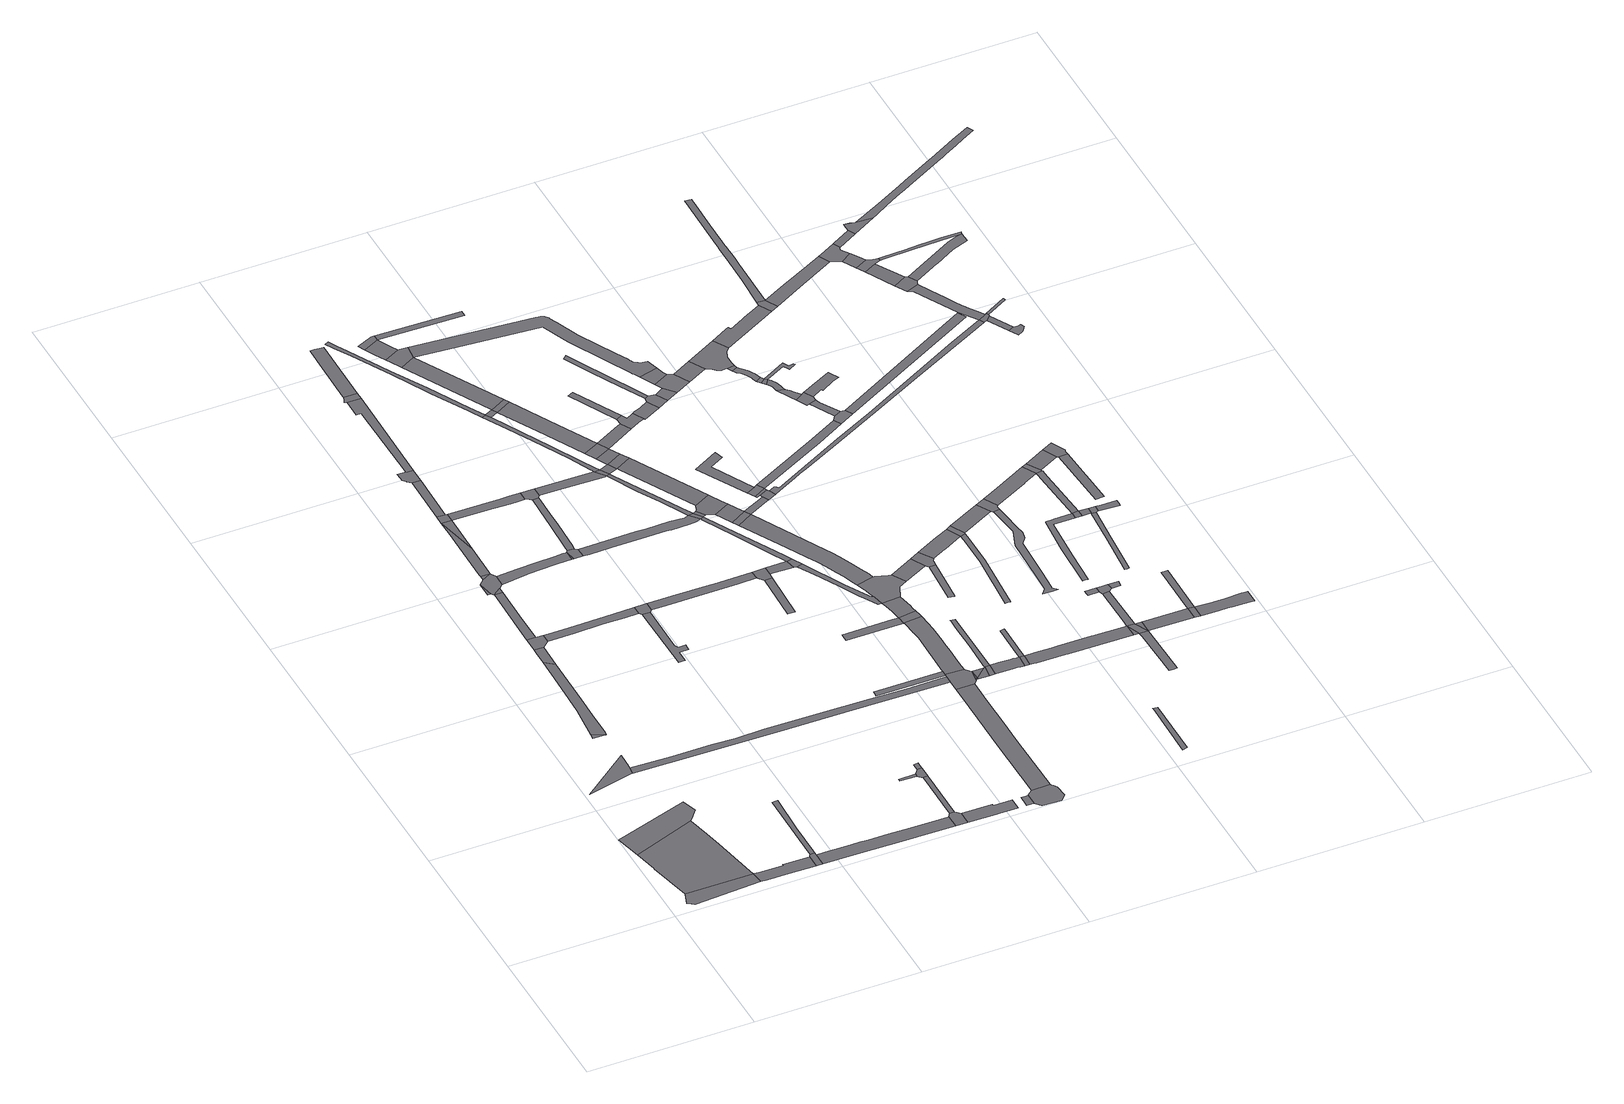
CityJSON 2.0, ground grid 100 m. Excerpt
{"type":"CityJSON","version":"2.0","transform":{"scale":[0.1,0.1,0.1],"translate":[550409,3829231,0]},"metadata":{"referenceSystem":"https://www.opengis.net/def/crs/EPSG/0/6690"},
"CityObjects":{
"road1":{"type":"Road","geometry":[{"type":"MultiSurface","lod":"1","boundaries":[[[0,1,2,3,4,5]]]}]},
"road2":{"type":"Road","attributes":{"function":"1"},"geometry":[{"type":"MultiSurface","lod":"1","boundaries":[[[6,7,8,9,10,11,12,0,5]]]}]},
"road3":{"type":"Road","attributes":{"function":"2"},"geometry":[{"type":"MultiSurface","lod":"1","boundaries":[[[13,14,15,16,10,9]]]}]},
"road4":{"type":"Road","geometry":[{"type":"MultiSurface","lod":"1","boundaries":[[[17,18,19,20,21,22,23]]]}]},
"road5":{"type":"Road","attributes":{"RoadStructureAttribute.sectionType":"1"},"geometry":[{"type":"MultiSurface","lod":"1","boundaries":[[[24,25,26,27,28,29,5,4,30,31,32,33]]]}]},
"road6":{"type":"Road","attributes":{"RoadStructureAttribute.sectionType":"1"},"geometry":[{"type":"MultiSurface","lod":"1","boundaries":[[[34,35,36]]]}]},
"road7":{"type":"Road","geometry":[{"type":"MultiSurface","lod":"1","boundaries":[[[36,37,38]]]}]},
"road8":{"type":"Road","attributes":{"RoadStructureAttribute.sectionType":"1"},"geometry":[{"type":"MultiSurface","lod":"1","boundaries":[[[39,40,41,42,34,36,38,43,44,45,46]]]}]},
"road9":{"type":"Road","geometry":[{"type":"MultiSurface","lod":"1","boundaries":[[[47,48,33,32,49,50,51]]]}]},
"road10":{"type":"Road","attributes":{"RoadStructureAttribute.sectionType":"1"},"geometry":[{"type":"MultiSurface","lod":"1","boundaries":[[[52,53,39,46,54]]]}]},
"road11":{"type":"Road","attributes":{"RoadStructureAttribute.sectionType":"1"},"geometry":[{"type":"MultiSurface","lod":"1","boundaries":[[[55,56,57,58,59,60,61,47,51]]]}]},
"road12":{"type":"Road","geometry":[{"type":"MultiSurface","lod":"1","boundaries":[[[62,52,54,63,64,65]]]}]},
"road13":{"type":"Road","attributes":{"RoadStructureAttribute.sectionType":"1"},"geometry":[{"type":"MultiSurface","lod":"1","boundaries":[[[66,67,68,62,65,69,70]]]}]},
"road14":{"type":"Road","attributes":{"RoadStructureAttribute.sectionType":"1"},"geometry":[{"type":"MultiSurface","lod":"1","boundaries":[[[71,72,73]]]}]},
"road15":{"type":"Road","attributes":{"RoadStructureAttribute.sectionType":"1"},"geometry":[{"type":"MultiSurface","lod":"1","boundaries":[[[74,75,66,70]]]}]},
"road16":{"type":"Road","geometry":[{"type":"MultiSurface","lod":"1","boundaries":[[[76,77,71,73,75,74,78,79,80]]]}]},
"road17":{"type":"Road","attributes":{"RoadStructureAttribute.sectionType":"1"},"geometry":[{"type":"MultiSurface","lod":"1","boundaries":[[[81,77,76]]]}]},
"road18":{"type":"Road","attributes":{"RoadStructureAttribute.sectionType":"1"},"geometry":[{"type":"MultiSurface","lod":"1","boundaries":[[[82,83,84,85,81,76,86,87]]]}]},
"road19":{"type":"Road","attributes":{"RoadStructureAttribute.sectionType":"1"},"geometry":[{"type":"MultiSurface","lod":"1","boundaries":[[[88,89,90,91,92,93,94,95,96,97,50,49,98,99,100,101,102]]]}]},
"road20":{"type":"Road","attributes":{"RoadStructureAttribute.sectionType":"1"},"geometry":[{"type":"MultiSurface","lod":"1","boundaries":[[[82,87,103]]]}]},
"road21":{"type":"Road","attributes":{"RoadStructureAttribute.sectionType":"1"},"geometry":[{"type":"MultiSurface","lod":"1","boundaries":[[[104,105,106,107,64,63,108,109,110,111,112]]]}]},
"road22":{"type":"Road","geometry":[{"type":"MultiSurface","lod":"1","boundaries":[[[113,82,103,114,115]]]}]},
"road23":{"type":"Road","attributes":{"RoadStructureAttribute.sectionType":"1"}},
"road24":{"type":"Road","attributes":{"RoadStructureAttribute.sectionType":"1"},"geometry":[{"type":"MultiSurface","lod":"1","boundaries":[[[116,113,115,117]]]}]},
"road25":{"type":"Road","attributes":{"RoadStructureAttribute.sectionType":"1"},"geometry":[{"type":"MultiSurface","lod":"1","boundaries":[[[118,119,120,121,122,123,80,79,124,125,126,127,128,129,130,131]]]}]},
"road26":{"type":"Road","geometry":[{"type":"MultiSurface","lod":"1","boundaries":[[[132,133,134,135,136,137,138,116,117,139,140]]]}]},
"road27":{"type":"Road","attributes":{"RoadStructureAttribute.sectionType":"1"},"geometry":[{"type":"MultiSurface","lod":"1","boundaries":[[[141,142,143,144,145,146,147,148,149,23,22,150,151,152,153,154,155,156]]]}]},
"road28":{"type":"Road","attributes":{"RoadStructureAttribute.sectionType":"1"},"geometry":[{"type":"MultiSurface","lod":"1","boundaries":[[[157,158,159,140,139,160]]]}]},
"road29":{"type":"Road","attributes":{"RoadStructureAttribute.sectionType":"1"},"geometry":[{"type":"MultiSurface","lod":"1","boundaries":[[[161,162,163,164,165,166,167,168,169,170,171,172]]]}]},
"road30":{"type":"Road","attributes":{"RoadStructureAttribute.sectionType":"1"},"geometry":[{"type":"MultiSurface","lod":"1","boundaries":[[[173,174,114,103,175,176,177,178,179]]]}]},
"road31":{"type":"Road","geometry":[{"type":"MultiSurface","lod":"1","boundaries":[[[180,104,112,161,172,181]]]}]},
"road32":{"type":"Road","attributes":{"RoadStructureAttribute.sectionType":"1"},"geometry":[{"type":"MultiSurface","lod":"1","boundaries":[[[131,130,182]]]}]},
"road33":{"type":"Road","geometry":[{"type":"MultiSurface","lod":"1","boundaries":[[[183,184,185,186,157,160,187]]]}]},
"road34":{"type":"Road","geometry":[{"type":"MultiSurface","lod":"1","boundaries":[[[188,131,182,189,190,191,192]]]}]},
"road35":{"type":"Road","geometry":[{"type":"MultiSurface","lod":"1","boundaries":[[[193,194,195,196,102,101,197,198]]]}]},
"road36":{"type":"Road","attributes":{"RoadStructureAttribute.sectionType":"1"},"geometry":[{"type":"MultiSurface","lod":"1","boundaries":[[[191,190,199]]]}]},
"road37":{"type":"Road","attributes":{"RoadStructureAttribute.sectionType":"1"},"geometry":[{"type":"MultiSurface","lod":"1","boundaries":[[[200,201,202,203,204]]]}]},
"road38":{"type":"Road","attributes":{"RoadStructureAttribute.sectionType":"1"},"geometry":[{"type":"MultiSurface","lod":"1","boundaries":[[[205,206,207,208,209,210,183,187,211]]]}]},
"road39":{"type":"Road","attributes":{"RoadStructureAttribute.sectionType":"1"},"geometry":[{"type":"MultiSurface","lod":"1","boundaries":[[[212,213,214,215,216,217,218,219,220,188,192]]]}]},
"road40":{"type":"Road","attributes":{"RoadStructureAttribute.sectionType":"1"},"geometry":[{"type":"MultiSurface","lod":"1","boundaries":[[[221,195,194,222]]]}]},
"road41":{"type":"Road","attributes":{"RoadStructureAttribute.sectionType":"1"},"geometry":[{"type":"MultiSurface","lod":"1","boundaries":[[[223,224,225,226,227,200,204,228,229,221,222]]]}]},
"road42":{"type":"Road","geometry":[{"type":"MultiSurface","lod":"1","boundaries":[[[230,231,179,178,232,233,217,216,234,235,236]]]}]},
"road43":{"type":"Road","geometry":[{"type":"MultiSurface","lod":"1","boundaries":[[[237,238,239,240,225,224]]]}]},
"road44":{"type":"Road","attributes":{"RoadStructureAttribute.sectionType":"1"},"geometry":[{"type":"MultiSurface","lod":"1","boundaries":[[[241,242,243,244,245,198,197,246,247,248,249,250]]]}]},
"road45":{"type":"Road","attributes":{"RoadStructureAttribute.sectionType":"1"},"geometry":[{"type":"MultiSurface","lod":"1","boundaries":[[[251,252,253,254,255,180,181,256,257,258,259,260]]]}]},
"road46":{"type":"Road","attributes":{"RoadStructureAttribute.sectionType":"1"},"geometry":[{"type":"MultiSurface","lod":"1","boundaries":[[[261,262,263,264,265,266,267,268,269,270,271,272,273,274,275,276,277,278]]]}]},
"road47":{"type":"Road","attributes":{"RoadStructureAttribute.sectionType":"1"},"geometry":[{"type":"MultiSurface","lod":"1","boundaries":[[[279,280,281,282,283,284,285,191,199,286,287,288,289,290,291,292,293,294,295,296,297,298,299]]]}]},
"road48":{"type":"Road","geometry":[{"type":"MultiSurface","lod":"1","boundaries":[[[300,301,302,303,304]]]}]},
"road49":{"type":"Road","attributes":{"RoadStructureAttribute.sectionType":"1"},"geometry":[{"type":"MultiSurface","lod":"1","boundaries":[[[305,236,235,306,307,308,309]]]}]},
"road50":{"type":"Road","attributes":{"function":"3","RoadStructureAttribute.sectionType":"1"},"geometry":[{"type":"MultiSurface","lod":"1","boundaries":[[[310,303,302,311,312,313]]]}]},
"road51":{"type":"Road","attributes":{"RoadStructureAttribute.sectionType":"1"},"geometry":[{"type":"MultiSurface","lod":"1","boundaries":[[[314,315,316,317,318,319]]]}]},
"road52":{"type":"Road","geometry":[{"type":"MultiSurface","lod":"1","boundaries":[[[313,312,320,321,322,323]]]}]},
"road53":{"type":"Road","geometry":[{"type":"MultiSurface","lod":"1","boundaries":[[[324,278,325,326]]]}]},
"road54":{"type":"Road","attributes":{"function":"3","RoadStructureAttribute.sectionType":"1"},"geometry":[{"type":"MultiSurface","lod":"1","boundaries":[[[322,321,327,324,328]]]}]},
"road55":{"type":"Road","attributes":{"RoadStructureAttribute.sectionType":"1"},"geometry":[{"type":"MultiSurface","lod":"1","boundaries":[[[278,277,329,330,331,332,333,309,334,335,336,337,338,339,325]]]}]},
"road56":{"type":"Road","geometry":[{"type":"MultiSurface","lod":"1","boundaries":[[[340,341,342,343,344,345,319,318,346,347,348,349,350,351,352]]]}]},
"road57":{"type":"Road","geometry":[{"type":"MultiSurface","lod":"1","boundaries":[[[328,324,326,353]]]}]},
"road58":{"type":"Road","geometry":[{"type":"MultiSurface","lod":"1","boundaries":[[[334,309,308,354]]]}]},
"road59":{"type":"Road","attributes":{"RoadStructureAttribute.sectionType":"1"},"geometry":[{"type":"MultiSurface","lod":"1","boundaries":[[[355,356,357,358,359]]]}]},
"road60":{"type":"Road","attributes":{"RoadStructureAttribute.sectionType":"1"},"geometry":[{"type":"MultiSurface","lod":"1","boundaries":[[[360,361,362,363,364]]]}]},
"road61":{"type":"Road","attributes":{"function":"3","RoadStructureAttribute.sectionType":"1"},"geometry":[{"type":"MultiSurface","lod":"1","boundaries":[[[365,353,326,366,367,368,369]]]}]},
"road62":{"type":"Road","attributes":{"RoadStructureAttribute.sectionType":"1"},"geometry":[{"type":"MultiSurface","lod":"1","boundaries":[[[370,371,334,354,372,373]]]}]},
"road63":{"type":"Road","geometry":[{"type":"MultiSurface","lod":"1","boundaries":[[[374,260,259,355,359,375]]]}]},
"road64":{"type":"Road","attributes":{"RoadStructureAttribute.sectionType":"1"},"geometry":[{"type":"MultiSurface","lod":"1","boundaries":[[[376,377,378,379,380,354,308,381,382,383,384,385,299,386]]]}]},
"road65":{"type":"Road","attributes":{"function":"3","RoadStructureAttribute.sectionType":"1"},"geometry":[{"type":"MultiSurface","lod":"1","boundaries":[[[387,388,389,390,343,342,391,392,393,394]]]}]},
"road66":{"type":"Road","geometry":[{"type":"MultiSurface","lod":"1","boundaries":[[[369,368,395,396,397]]]}]},
"road67":{"type":"Road","attributes":{"RoadStructureAttribute.sectionType":"1"},"geometry":[{"type":"MultiSurface","lod":"1","boundaries":[[[398,399,304,303]]]}]},
"road68":{"type":"Road","attributes":{"function":"3","RoadStructureAttribute.sectionType":"1"},"geometry":[{"type":"MultiSurface","lod":"1","boundaries":[[[396,395,400,401,370,402]]]}]},
"road69":{"type":"Road","geometry":[{"type":"MultiSurface","lod":"1","boundaries":[[[386,299,298,403]]]}]},
"road70":{"type":"Road","geometry":[{"type":"MultiSurface","lod":"1","boundaries":[[[402,370,373,404,405]]]}]},
"road71":{"type":"Road","attributes":{"RoadStructureAttribute.sectionType":"1"},"geometry":[{"type":"MultiSurface","lod":"1","boundaries":[[[406,407,386,403,408]]]}]},
"road72":{"type":"Road","attributes":{"RoadStructureAttribute.sectionType":"1"},"geometry":[{"type":"MultiSurface","lod":"1","boundaries":[[[409,410,374,375,411]]]}]},
"road73":{"type":"Road","attributes":{"RoadStructureAttribute.sectionType":"1"},"geometry":[{"type":"MultiSurface","lod":"1","boundaries":[[[412,413,414,415,416,417,418]]]}]},
"road74":{"type":"Road","attributes":{"function":"3","RoadStructureAttribute.sectionType":"1"},"geometry":[{"type":"MultiSurface","lod":"1","boundaries":[[[405,404,419,420,421]]]}]},
"road75":{"type":"Road","attributes":{"RoadStructureAttribute.sectionType":"1"},"geometry":[{"type":"MultiSurface","lod":"1","boundaries":[[[422,423,424,403,298,425,426,427,409,428]]]}]},
"road76":{"type":"Road","geometry":[{"type":"MultiSurface","lod":"1","boundaries":[[[429,421,420,430,431,432,406,408,433,434,435]]]}]},
"road77":{"type":"Road","geometry":[{"type":"MultiSurface","lod":"1","boundaries":[[[428,409,411,436,437]]]}]},
"road78":{"type":"Road","attributes":{"RoadStructureAttribute.sectionType":"1"},"geometry":[{"type":"MultiSurface","lod":"1","boundaries":[[[438,439,397,396,440]]]}]},
"road79":{"type":"Road","geometry":[{"type":"MultiSurface","lod":"1","boundaries":[[[363,362,156,155,441,442,387,394,443,444,445,446,447]]]}]},
"road80":{"type":"Road","attributes":{"function":"3","RoadStructureAttribute.sectionType":"1"},"geometry":[{"type":"MultiSurface","lod":"1","boundaries":[[[448,449,435,434,450,451]]]}]},
"road81":{"type":"Road","geometry":[{"type":"MultiSurface","lod":"1","boundaries":[[[451,450,452,453]]]}]},
"road82":{"type":"Road","attributes":{"RoadStructureAttribute.sectionType":"1"},"geometry":[{"type":"MultiSurface","lod":"1","boundaries":[[[454,455,456,457,458,437,436,459,460,461,462,463,464,465,466]]]}]},
"road83":{"type":"Road","geometry":[{"type":"MultiSurface","lod":"1","boundaries":[[[467,468,469]]]}]},
"road84":{"type":"Road","attributes":{"RoadStructureAttribute.sectionType":"1"},"geometry":[{"type":"MultiSurface","lod":"1","boundaries":[[[444,443,470,468,467]]]}]},
"road85":{"type":"Road","attributes":{"function":"3","RoadStructureAttribute.sectionType":"1"},"geometry":[{"type":"MultiSurface","lod":"1","boundaries":[[[471,472,473,474,475,476,477,478,479,480,481,482,483,484,364,363,447]]]}]},
"road86":{"type":"Road","attributes":{"RoadStructureAttribute.sectionType":"1"},"geometry":[{"type":"MultiSurface","lod":"1","boundaries":[[[485,486,487,488]]]}]},
"road87":{"type":"Road","attributes":{"RoadStructureAttribute.sectionType":"1"},"geometry":[{"type":"MultiSurface","lod":"1","boundaries":[[[489,490,491,492,493,494,495,496,497,498,499,500,501,502,503,504,505,506,507,508,509,510,511,512,323,322,513,514,515,516,517,518,519,520,521,522,523]]]}]},
"road88":{"type":"Road","attributes":{"RoadStructureAttribute.sectionType":"1"},"geometry":[{"type":"MultiSurface","lod":"1","boundaries":[[[444,467,524]]]}]},
"road89":{"type":"Road","attributes":{"function":"3","RoadStructureAttribute.sectionType":"1"},"geometry":[{"type":"MultiSurface","lod":"1","boundaries":[[[453,452,525,526,527,528,529,530,531,532,533,534,535,536,537,538,539,540,541]]]}]},
"road90":{"type":"Road","attributes":{"RoadStructureAttribute.sectionType":"1"},"geometry":[{"type":"MultiSurface","lod":"1","boundaries":[[[542,524,467,469,543]]]}]},
"road91":{"type":"Road","geometry":[{"type":"MultiSurface","lod":"1","boundaries":[[[544,545,418,417,479,478]]]}]},
"road92":{"type":"Road","geometry":[{"type":"MultiSurface","lod":"1","boundaries":[[[546,547,488,487,548,438,440,549,550,551,552]]]}]},
"road93":{"type":"Road","attributes":{"function":"3","RoadStructureAttribute.sectionType":"1"},"geometry":[{"type":"MultiSurface","lod":"1","boundaries":[[[553,554,555,556,465,557,558,559,560,418,545]]]}]},
"road94":{"type":"Road","geometry":[{"type":"MultiSurface","lod":"1","boundaries":[[[561,562,542,543,563]]]}]},
"road95":{"type":"Road","attributes":{"RoadStructureAttribute.sectionType":"1"},"geometry":[{"type":"MultiSurface","lod":"1","boundaries":[[[564,451,453,565,566]]]}]},
"road96":{"type":"Road","attributes":{"RoadStructureAttribute.sectionType":"1"},"geometry":[{"type":"MultiSurface","lod":"1","boundaries":[[[567,568,569,570,571,572]]]}]},
"road97":{"type":"Road","geometry":[{"type":"MultiSurface","lod":"1","boundaries":[[[573,574,534,533,575,576,577,466,465,556,578,579,580,581,582,583,584]]]}]},
"road98":{"type":"Road","attributes":{"RoadStructureAttribute.sectionType":"1"},"geometry":[{"type":"MultiSurface","lod":"1","boundaries":[[[585,586,587,588,589,590,591,592,562,561]]]}]},
"road99":{"type":"Road","geometry":[{"type":"MultiSurface","lod":"1","boundaries":[[[593,572,571,594,595]]]}]},
"road100":{"type":"Road","attributes":{"RoadStructureAttribute.sectionType":"1"},"geometry":[{"type":"MultiSurface","lod":"1","boundaries":[[[595,594,596,597]]]}]},
"road101":{"type":"Road","attributes":{"RoadStructureAttribute.sectionType":"1"},"geometry":[{"type":"MultiSurface","lod":"1","boundaries":[[[598,599,600,601,602,603,561,563,604,605,606,607,608]]]}]},
"road102":{"type":"Road","geometry":[{"type":"MultiSurface","lod":"1","boundaries":[[[597,596,609,564,566,610,611]]]}]},
"road103":{"type":"Road","attributes":{"RoadStructureAttribute.sectionType":"1"},"geometry":[{"type":"MultiSurface","lod":"1","boundaries":[[[612,613,614,552,551,615]]]}]},
"road104":{"type":"Road","attributes":{"RoadStructureAttribute.sectionType":"1"},"geometry":[{"type":"MultiSurface","lod":"1","boundaries":[[[616,617,618,619,620,621,622,623,624,625]]]}]},
"road105":{"type":"Road","geometry":[{"type":"MultiSurface","lod":"1","boundaries":[[[608,607,626,627]]]}]},
"road106":{"type":"Road","geometry":[{"type":"MultiSurface","lod":"1","boundaries":[[[628,629,625,624,630,631,612,615,632,633]]]}]},
"road107":{"type":"Road","attributes":{"RoadStructureAttribute.sectionType":"1"},"geometry":[{"type":"MultiSurface","lod":"1","boundaries":[[[634,635,636,637,638,639,608,627]]]}]},
"road108":{"type":"Road","attributes":{"RoadStructureAttribute.sectionType":"1"},"geometry":[{"type":"MultiSurface","lod":"1","boundaries":[[[640,584,583,582,581,641]]]}]},
"road109":{"type":"Road","attributes":{"RoadStructureAttribute.sectionType":"1"},"geometry":[{"type":"MultiSurface","lod":"1","boundaries":[[[642,643,644,633,632,645]]]}]},
"road110":{"type":"Road","attributes":{"RoadStructureAttribute.sectionType":"1"},"geometry":[{"type":"MultiSurface","lod":"1","boundaries":[[[646,647,648,649,650,651]]]}]},
"road111":{"type":"Road","attributes":{"RoadStructureAttribute.sectionType":"1"},"geometry":[{"type":"MultiSurface","lod":"1","boundaries":[[[652,523,522,653,654]]]}]},
"road112":{"type":"Road","geometry":[{"type":"MultiSurface","lod":"1","boundaries":[[[655,656,640,641,657,646,651,658,659,660]]]}]},
"road113":{"type":"Road","geometry":[{"type":"MultiSurface","lod":"1","boundaries":[[[661,662,654,653,642,645,663,664]]]}]},
"road114":{"type":"Road","attributes":{"RoadStructureAttribute.sectionType":"1"},"geometry":[{"type":"MultiSurface","lod":"1","boundaries":[[[665,666,667,668,669,670]]]}]},
"road115":{"type":"Road","attributes":{"RoadStructureAttribute.sectionType":"1"},"geometry":[{"type":"MultiSurface","lod":"1","boundaries":[[[671,672,593,595,673,674,675]]]}]},
"road116":{"type":"Road","attributes":{"RoadStructureAttribute.sectionType":"1"},"geometry":[{"type":"MultiSurface","lod":"1","boundaries":[[[676,677,678,679,680,681,627,626,682,683,684,685,686,687,688,689]]]}]},
"road117":{"type":"Road","attributes":{"RoadStructureAttribute.sectionType":"1"},"geometry":[{"type":"MultiSurface","lod":"1","boundaries":[[[690,664,663,691]]]}]},
"road118":{"type":"Road","attributes":{"RoadStructureAttribute.sectionType":"1"},"geometry":[{"type":"MultiSurface","lod":"1","boundaries":[[[692,693,655,660,694,695,696,697]]]}]},
"road119":{"type":"Road","attributes":{"RoadStructureAttribute.sectionType":"1"},"geometry":[{"type":"MultiSurface","lod":"1","boundaries":[[[698,699,700,701,702,703,704,705,697]]]}]},
"road120":{"type":"Road","geometry":[{"type":"MultiSurface","lod":"1","boundaries":[[[706,692,697,705,707]]]}]},
"road121":{"type":"Road","geometry":[{"type":"MultiSurface","lod":"1","boundaries":[[[708,690,691,709,710,711,712,713,714,715,716,717,718,719,720]]]}]},
"road122":{"type":"Road","attributes":{"RoadStructureAttribute.sectionType":"1"},"geometry":[{"type":"MultiSurface","lod":"1","boundaries":[[[716,715,721,722]]]}]},
"road123":{"type":"Road","attributes":{"RoadStructureAttribute.sectionType":"1"},"geometry":[{"type":"MultiSurface","lod":"1","boundaries":[[[723,724,725,726,727,728,722,721,729,730,731,732,733,734,735,736,737]]]}]},
"road124":{"type":"Road","attributes":{"RoadStructureAttribute.sectionType":"1"},"geometry":[{"type":"MultiSurface","lod":"1","boundaries":[[[737,736,738,739,740]]]}]},
"road125":{"type":"Road","geometry":[{"type":"MultiSurface","lod":"1","boundaries":[[[740,739,741,742]]]}]},
"road126":{"type":"Road","attributes":{"RoadStructureAttribute.sectionType":"1"},"geometry":[{"type":"MultiSurface","lod":"1","boundaries":[[[743,744,745,746,747,742,741,748,749,750,751,752,753]]]}]},
"road127":{"type":"Road","attributes":{"RoadStructureAttribute.sectionType":"1"},"geometry":[{"type":"MultiSurface","lod":"1","boundaries":[[[752,754,755,756,757,758,759,753]]]}]},
"road128":{"type":"Road","attributes":{"RoadStructureAttribute.sectionType":"1"},"geometry":[{"type":"MultiSurface","lod":"1","boundaries":[[[760,761,762,763,764,765,766]]]}]},
"road129":{"type":"Road","attributes":{"RoadStructureAttribute.sectionType":"1"},"geometry":[{"type":"MultiSurface","lod":"1","boundaries":[[[767,706,707,768]]]}]},
"road130":{"type":"Road","geometry":[{"type":"MultiSurface","lod":"1","boundaries":[[[689,688,760]]]}]},
"road131":{"type":"Road","geometry":[{"type":"MultiSurface","lod":"1","boundaries":[[[769,756,755,770,771,772,773]]]}]},
"road132":{"type":"Road","attributes":{"RoadStructureAttribute.sectionType":"1"},"geometry":[{"type":"MultiSurface","lod":"1","boundaries":[[[774,775,776,777,778,779,780,781,782,783,784,785,786,787,788,789,790,791,792,793,794,795]]]}]},
"road133":{"type":"Road","attributes":{"RoadStructureAttribute.sectionType":"1"},"geometry":[{"type":"MultiSurface","lod":"1","boundaries":[[[689,760,766,796]]]}]},
"road134":{"type":"Road","attributes":{"RoadStructureAttribute.sectionType":"1"},"geometry":[{"type":"MultiSurface","lod":"1","boundaries":[[[797,772,771,798,799]]]}]},
"road135":{"type":"Road","geometry":[{"type":"MultiSurface","lod":"1","boundaries":[[[796,766,800]]]}]},
"road136":{"type":"Road","attributes":{"RoadStructureAttribute.sectionType":"1"},"geometry":[{"type":"MultiSurface","lod":"1","boundaries":[[[801,802,803,804,805]]]}]},
"road137":{"type":"Road","geometry":[{"type":"MultiSurface","lod":"1","boundaries":[[[799,798,671,675,806,807]]]}]},
"road138":{"type":"Road","attributes":{"RoadStructureAttribute.sectionType":"1"},"geometry":[{"type":"MultiSurface","lod":"1","boundaries":[[[808,809,810,811,689,796]]]}]},
"road139":{"type":"Road","geometry":[{"type":"MultiSurface","lod":"1","boundaries":[[[812,813,814,815,816,817,740,742]]]}]},
"road140":{"type":"Road","geometry":[{"type":"MultiSurface","lod":"1","boundaries":[[[818,805,804,810,809,819,820]]]}]},
"road141":{"type":"Road","geometry":[{"type":"MultiSurface","lod":"1","boundaries":[[[821,767,768,822,795,794,823,824,825]]]}]},
"road142":{"type":"Road","geometry":[{"type":"MultiSurface","lod":"1","boundaries":[[[826,827,828,829,830,831,769,773]]]}]},
"road143":{"type":"Road","attributes":{"RoadStructureAttribute.sectionType":"1"},"geometry":[{"type":"MultiSurface","lod":"1","boundaries":[[[832,833,834,835,836,837,838,839,708,720,840]]]}]},
"road144":{"type":"Road","geometry":[{"type":"MultiSurface","lod":"1","boundaries":[[[841,842,843,844,820,819]]]}]},
"road145":{"type":"Road","attributes":{"RoadStructureAttribute.sectionType":"1"},"geometry":[{"type":"MultiSurface","lod":"1","boundaries":[[[845,846,800,766,847,848,849]]]}]},
"road146":{"type":"Road","attributes":{"RoadStructureAttribute.sectionType":"1"},"geometry":[{"type":"MultiSurface","lod":"1","boundaries":[[[850,851,852,853,854,855,856,857,858,611,610,859,860,861,862,863,864,865,866,867]]]}]},
"road147":{"type":"Road","attributes":{"RoadStructureAttribute.sectionType":"1"},"geometry":[{"type":"MultiSurface","lod":"1","boundaries":[[[868,869,870,871,872,873,874,875,876,877,878,879,880,881]]]}]},
"road148":{"type":"Road","attributes":{"RoadStructureAttribute.sectionType":"1"},"geometry":[{"type":"MultiSurface","lod":"1","boundaries":[[[882,883,821,825,884,885,886]]]}]},
"road149":{"type":"Road","geometry":[{"type":"MultiSurface","lod":"1","boundaries":[[[849,848,887,888]]]}]},
"road150":{"type":"Road","geometry":[{"type":"MultiSurface","lod":"1","boundaries":[[[889,832,840,890,891]]]}]},
"road151":{"type":"Road","geometry":[{"type":"MultiSurface","lod":"1","boundaries":[[[892,893,849,888]]]}]},
"road152":{"type":"Road","attributes":{"RoadStructureAttribute.sectionType":"1"},"geometry":[{"type":"MultiSurface","lod":"1","boundaries":[[[894,895,896,897,898,899,900,901]]]}]},
"road153":{"type":"Road","geometry":[{"type":"MultiSurface","lod":"1","boundaries":[[[902,868,881,903]]]}]},
"road154":{"type":"Road","attributes":{"RoadStructureAttribute.sectionType":"1"},"geometry":[{"type":"MultiSurface","lod":"1","boundaries":[[[902,903,904,905]]]}]},
"road155":{"type":"Road","attributes":{"RoadStructureAttribute.sectionType":"1"},"geometry":[{"type":"MultiSurface","lod":"1","boundaries":[[[906,907,908,886,909,910,868,902]]]}]},
"road156":{"type":"Road","attributes":{"RoadStructureAttribute.sectionType":"1"},"geometry":[{"type":"MultiSurface","lod":"1","boundaries":[[[911,912,913,914,915,916,917,918,888,887,919,920,921,922,923,924,925]]]}]},
"road157":{"type":"Road","geometry":[{"type":"MultiSurface","lod":"1","boundaries":[[[926,882,886,908,927]]]}]},
"road158":{"type":"Road","geometry":[{"type":"MultiSurface","lod":"1","boundaries":[[[905,904,894,901,928,929,930]]]}]},
"road159":{"type":"Road","attributes":{"RoadStructureAttribute.sectionType":"1"},"geometry":[{"type":"MultiSurface","lod":"1","boundaries":[[[931,932,933,934,935,936,937,938,889,891,939,940,941,942,943,944,945,946,947]]]}]},
"road160":{"type":"Road","attributes":{"RoadStructureAttribute.sectionType":"1"},"geometry":[{"type":"MultiSurface","lod":"1","boundaries":[[[948,926,927,949,950]]]}]},
"road161":{"type":"Road","geometry":[{"type":"MultiSurface","lod":"1","boundaries":[[[951,952,953,954,930,929]]]}]},
"road162":{"type":"Road","attributes":{"RoadStructureAttribute.sectionType":"1"},"geometry":[{"type":"MultiSurface","lod":"1","boundaries":[[[955,956,807,806]]]}]},
"road163":{"type":"Road","attributes":{"RoadStructureAttribute.sectionType":"1"},"geometry":[{"type":"MultiSurface","lod":"1","boundaries":[[[957,958,959,891,890,960,961]]]}]},
"road164":{"type":"Road","geometry":[{"type":"MultiSurface","lod":"1","boundaries":[[[962,963,964,965]]]}]},
"road165":{"type":"Road","geometry":[{"type":"MultiSurface","lod":"1","boundaries":[[[966,948,950,965,964,967,968]]]}]},
"road166":{"type":"Road","geometry":[{"type":"MultiSurface","lod":"1","boundaries":[[[969,970,971,957,961,972,973,974,975,976]]]}]},
"road167":{"type":"Road","attributes":{"RoadStructureAttribute.sectionType":"1"},"geometry":[{"type":"MultiSurface","lod":"1","boundaries":[[[977,973,972,978,979]]]}]},
"road168":{"type":"Road","geometry":[{"type":"MultiSurface","lod":"1","boundaries":[[[980,981,982,983,984,979,978,985,986,987,988]]]}]},
"road169":{"type":"Road","attributes":{"RoadStructureAttribute.sectionType":"1"},"geometry":[{"type":"MultiSurface","lod":"1","boundaries":[[[989,986,985,990,991]]]}]},
"road170":{"type":"Road","geometry":[{"type":"MultiSurface","lod":"1","boundaries":[[[991,990,992,993,994,995,996,997]]]}]},
"road171":{"type":"Road","attributes":{"RoadStructureAttribute.sectionType":"1"},"geometry":[{"type":"MultiSurface","lod":"1","boundaries":[[[998,999,969,976,1000]]]}]},
"road172":{"type":"Road","attributes":{"RoadStructureAttribute.sectionType":"1"},"geometry":[{"type":"MultiSurface","lod":"1","boundaries":[[[1001,1002,1003,1004,1005,1006,1007,1008,1009,993,992,1010,1011,850,1012]]]}]},
"road173":{"type":"Road","geometry":[{"type":"MultiSurface","lod":"1","boundaries":[[[1013,1014,1015]]]}]},
"road174":{"type":"Road","geometry":[{"type":"MultiSurface","lod":"1","boundaries":[[[1016,1012,850,867,1017,1018,1019]]]}]},
"road175":{"type":"Road","attributes":{"RoadStructureAttribute.sectionType":"1"},"geometry":[{"type":"MultiSurface","lod":"1","boundaries":[[[1020,1018,1017,1021,1022,1023]]]}]},
"road176":{"type":"Road","attributes":{"RoadStructureAttribute.sectionType":"1"},"geometry":[{"type":"MultiSurface","lod":"1","boundaries":[[[1014,1024,998,1000,1025,1026,1015]]]}]},
"road177":{"type":"Road","geometry":[{"type":"MultiSurface","lod":"1","boundaries":[[[1027,1028,1023,1022,1029,1030,1031,1032,1033,1034]]]}]},
"road178":{"type":"Road","geometry":[{"type":"MultiSurface","lod":"1","boundaries":[[[1035,1036,1037,1038,1016,1019]]]}]},
"road179":{"type":"Road","attributes":{"RoadStructureAttribute.sectionType":"1"},"geometry":[{"type":"MultiSurface","lod":"1","boundaries":[[[1039,1040,1041,1042,997,996,1043,1044,1045,1046,1047,1048]]]}]},
"road180":{"type":"Road","attributes":{"RoadStructureAttribute.sectionType":"1"},"geometry":[{"type":"MultiSurface","lod":"1","boundaries":[[[1049,1050,1051,1052,1053,988,987,1054,1055,1056,1039,1057]]]}]},
"road181":{"type":"Road","attributes":{"RoadStructureAttribute.sectionType":"1"},"geometry":[{"type":"MultiSurface","lod":"1","boundaries":[[[1058,1059,1060,1061,1062,1063,1064,1065,1026,1025,1066,1067,1068,1069,1070,1071,1072,1073,1074,1075,1076,1077]]]}]}
},
"vertices":[
[131,150,0],[105,74,0],[127,59,0],[142,48,0],[546,72,0],[537,148,0],
[504,321,0],[477,459,0],[457,564,0],[425,701,0],[41,560,0],[72,418,0],[73,417,0],
[438,716,0],[488,777,0],[459,867,0],[5,720,0],
[323,1268,0],[323,1275,0],[325,1368,0],[28,1140,0],[304,1204,0],[313,1204,0],[323,1253,0],
[717,153,0],[716,153,0],[716,147,0],[716,145,0],[573,147,0],[542,148,0],[583,71,0],[715,69,0],[873,66,0],[875,151,0],
[253,1600,0],[250,1567,0],[322,1565,0],
[328,1563,0],[330,1565,0],
[284,2268,0],[280,2075,0],[273,1815,0],[264,1721,0],[331,1596,0],[333,1718,0],[337,1895,0],[339,2223,0],
[886,169,0],[878,156,0],[913,66,0],[914,150,0],[914,168,0],
[286,2384,0],[285,2342,0],[342,2383,0],
[914,188,0],[916,406,0],[924,660,0],[924,661,0],[908,660,0],[891,658,0],[886,188,0],
[287,2478,0],[384,2421,0],[385,2477,0],[339,2478,0],
[294,2902,0],[293,2805,0],[290,2612,0],[339,2685,0],[343,2901,0],
[262,3014,0],[261,2918,0],[280,2920,0],
[344,2941,0],[292,2904,0],
[350,3075,0],[293,3043,0],[365,2963,0],[367,2966,0],[370,3042,0],
[293,3076,0],
[296,3576,0],[298,3489,0],[297,3352,0],[294,3094,0],[350,3094,0],[353,3310,0],
[1598,139,0],[1566,140,0],[1565,140,0],[1442,142,0],[1344,144,0],[1224,146,0],[1176,147,0],[1098,148,0],[970,150,0],[915,150,0],[1116,62,0],[1402,57,0],[1544,55,0],[1699,52,0],[1700,137,0],
[358,3576,0],
[929,2483,0],[808,2482,0],[536,2477,0],[446,2476,0],[444,2421,0],[542,2422,0],[719,2426,0],[846,2425,0],[929,2426,0],
[297,3637,0],[358,3636,0],[346,3636,0],
[302,3957,0],[353,3956,0],
[787,3064,0],[780,3063,0],[732,3062,0],[619,3055,0],[503,3049,0],[373,3042,0],[372,2966,0],[529,2985,0],[535,2986,0],[624,2992,0],[696,2995,0],[771,2998,0],[801,2998,0],[801,3064,0],
[303,4056,0],[280,4058,0],[262,4060,0],[261,4000,0],[271,3990,0],[279,3983,0],[281,3980,0],[354,4052,0],[312,4055,0],
[2186,1226,0],[1963,1226,0],[1748,1229,0],[1455,1236,0],[1350,1238,0],[1123,1241,0],[946,1236,0],[811,1243,0],[571,1245,0],[731,1197,0],[1166,1189,0],[1575,1185,0],[1707,1184,0],[2185,1177,0],[2201,1177,0],[2202,1226,0],
[280,4729,0],[279,4615,0],[309,4614,0],[361,4728,0],
[944,2412,0],[947,2031,0],[947,1957,0],[966,1957,0],[985,1957,0],[985,2031,0],[1043,2032,0],[1043,2053,0],[1043,2074,0],[999,2074,0],[986,2098,0],[990,2406,0],
[722,3632,0],[677,3632,0],[573,3573,0],[706,3571,0],[756,3570,0],[791,3570,0],[792,3631,0],
[1004,2484,0],[1005,2425,0],
[812,2998,0],
[281,4779,0],[278,4769,0],[276,4762,0],[265,4739,0],[362,4778,0],
[812,3077,0],[813,2998,0],[868,2998,0],[868,3063,0],[852,3072,0],
[1745,163,0],[1744,165,0],[1716,163,0],[1716,162,0],[1773,51,0],[1774,136,0],
[869,2998,0],
[1695,546,0],[1592,545,0],[1592,537,0],[1592,528,0],[1692,524,0],
[317,5215,0],[315,5215,0],[287,5216,0],[286,5199,0],[285,5056,0],[281,4789,0],[366,5212,0],
[854,3099,0],[859,3222,0],[860,3309,0],[862,3407,0],[863,3549,0],[828,3547,0],[822,3370,0],[820,3310,0],[813,3099,0],
[1718,502,0],[1747,501,0],
[1747,537,0],[1747,577,0],[1719,577,0],[1707,561,0],[1702,555,0],[1703,515,0],[1712,506,0],
[844,3630,0],[833,3631,0],[803,3569,0],[825,3549,0],[863,3552,0],[875,3568,0],[876,3630,0],
[1746,623,0],[1746,624,0],[1733,623,0],[1719,622,0],
[1961,123,0],[1960,123,0],[1958,133,0],[1866,135,0],[1865,135,0],[1939,48,0],[1940,48,0],[1959,48,0],[2070,46,0],[2071,121,0],
[1603,2483,0],[1406,2481,0],[1384,2481,0],[1156,2483,0],[1016,2484,0],[1096,2425,0],[1286,2424,0],[1524,2427,0],[1635,2428,0],[1633,2483,0],
[854,4412,0],[726,4656,0],[602,4878,0],[570,4938,0],[448,5168,0],[434,5194,0],[408,5243,0],[384,5230,0],[384,5229,0],[411,5181,0],[468,5081,0],[600,4840,0],[706,4635,0],[722,4603,0],[841,4384,0],[850,4367,0],[884,4303,0],[908,4315,0],
[1529,3067,0],[1527,3067,0],[1504,3058,0],[1419,3065,0],[1275,3063,0],[1218,3064,0],[909,3063,0],[909,2997,0],[1031,2998,0],[1032,2998,0],[1071,2999,0],[1218,2999,0],[1367,2999,0],[1395,2998,0],[1397,2998,0],[1502,2997,0],[1536,3001,0],[1557,3007,0],[1568,3010,0],[1579,3013,0],[1531,3068,0],
[636,5184,0],[538,5137,0],[557,5096,0],[655,5143,0],[656,5183,0],
[1226,3624,0],[967,3567,0],[1267,3560,0],[1276,3562,0],[1230,3624,0],
[695,5064,0],[588,5033,0],[622,4970,0],[718,5021,0],
[2149,120,0],[2123,121,0],[2122,45,0],[2164,44,0],[2165,44,0],[2166,120,0],
[639,4937,0],[672,4875,0],[768,4927,0],[776,5016,0],
[957,4341,0],[928,4283,0],[975,4307,0],
[954,4348,0],[1054,4392,0],
[966,4149,0],[1043,4004,0],[1158,3785,0],[1222,3648,0],[1224,3644,0],[1264,3627,0],[1262,3631,0],[1250,3654,0],[1203,3746,0],[1114,3922,0],[1020,4099,0],
[2325,139,0],[2316,150,0],[2313,155,0],[2201,152,0],[2196,147,0],[2168,122,0],[2195,12,0],[2199,8,0],[2311,3,0],[2315,7,0],[2327,19,0],[2345,38,0],[2339,120,0],
[1072,4359,0],
[1296,3572,0],
[1666,2392,0],[1656,2079,0],[1678,2079,0],[1701,2078,0],[1711,2391,0],
[1789,1276,0],[1786,1239,0],[2202,1236,0],[2202,1250,0],[2202,1276,0],
[1226,4071,0],[982,4295,0],[1102,4070,0],[1251,3787,0],[1349,3838,0],
[1323,3650,0],[1273,3629,0],[1304,3575,0],[1351,3595,0],
[1714,2485,0],[1715,2428,0],
[1560,3079,0],[1549,3099,0],[1545,3106,0],[1440,3303,0],[1306,3553,0],[1285,3544,0],[1374,3368,0],[1446,3236,0],[1512,3106,0],[1521,3088,0],[1561,3076,0],
[2201,1104,0],[2202,942,0],[2201,741,0],[2199,581,0],[2310,583,0],[2311,738,0],[2311,938,0],[2312,1105,0],
[1288,3717,0],[1386,3769,0],[1350,3837,0],
[1171,5133,0],[1171,5172,0],
[1315,3665,0],[1319,3658,0],[1422,3704,0],
[1599,3023,0],
[1355,3596,0],[1452,3649,0],
[1583,3085,0],[1573,3079,0],[1617,3032,0],
[1843,2487,0],[1839,2487,0],[1855,2423,0],
[2147,1793,0],[1845,1792,0],[1845,1764,0],[1845,1737,0],[2155,1738,0],[2188,1738,0],[2184,1793,0],
[1363,3581,0],[1604,3132,0],[1704,3184,0],
[1852,2543,0],[1697,2836,0],[1608,3007,0],[1586,2998,0],[1680,2808,0],[1789,2594,0],[1877,2495,0],
[1744,3108,0],[1603,3127,0],[1596,3106,0],[1592,3091,0],[1661,3017,0],[1665,3016,0],[1765,3070,0],
[1871,2423,0],[1909,2432,0],
[1534,3934,0],[1514,3924,0],[1569,3870,0],
[2201,1161,0],[2201,1128,0],[2331,1129,0],[2345,1210,0],[2343,1210,0],[2334,1220,0],[2313,1242,0],
[1815,2978,0],[1810,2986,0],[1719,2916,0],[1819,2970,0],
[1741,2876,0],[1839,2933,0],
[2133,2013,0],[2126,2021,0],[2125,2023,0],[2115,2035,0],[2038,2179,0],[1876,2414,0],[1930,2323,0],[2011,2172,0],[2070,2055,0],[2100,2003,0],[2133,1945,0],[2155,1944,0],[2139,2011,0],
[2348,1147,0],[2338,1138,0],[2348,1138,0],
[2336,1135,0],
[2313,1301,0],[2313,1435,0],[2313,1471,0],[2313,1517,0],[2312,1584,0],[2310,1631,0],[2307,1686,0],[2300,1750,0],[2191,1738,0],[2192,1728,0],[2199,1649,0],[2199,1646,0],[2199,1645,0],[2208,1589,0],
[1417,4289,0],[1381,4271,0],[1533,3979,0],[1568,3997,0],
[1901,4339,0],[1897,4355,0],[1882,4355,0],[1869,4357,0],[1856,4361,0],[1844,4368,0],[1833,4376,0],[1823,4386,0],[1817,4396,0],[1816,4398,0],[1806,4418,0],[1770,4489,0],[1652,4721,0],[1594,4867,0],[1574,4915,0],[1573,4917,0],[1568,4926,0],[1562,4933,0],[1555,4940,0],[1547,4944,0],[1537,4948,0],[1528,4949,0],[1509,4951,0],[1020,4996,0],[1012,4906,0],[1501,4861,0],[1510,4861,0],[1570,4712,0],[1579,4688,0],[1698,4453,0],[1771,4310,0],[1779,4293,0],[1781,4290,0],[1801,4251,0],[1917,4283,0],
[2414,1208,0],
[1870,2635,0],[1922,2538,0],[1961,2466,0],[1989,2412,0],[2017,2352,0],[2046,2288,0],[2066,2237,0],[2089,2172,0],[2101,2141,0],[2207,2169,0],[2199,2201,0],[2175,2261,0],[2155,2313,0],[2129,2377,0],[2098,2441,0],[2042,2548,0],[1840,2931,0],
[2423,1210,0],[2413,1135,0],
[2297,1773,0],[2292,1806,0],
[1587,3962,0],[1585,3965,0],[1534,3938,0],[1629,3902,0],[1665,3919,0],[1672,3909,0],[1633,3986,0],
[2292,1807,0],[2287,1838,0],[2284,1860,0],[2268,1952,0],[2158,1929,0],[2174,1857,0],[2182,1806,0],[2183,1802,0],
[2454,1216,0],[2423,1213,0],[2450,1135,0],
[1962,3043,0],[1968,2999,0],[1980,3005,0],
[1821,3392,0],[1908,3439,0],[1893,3494,0],[1736,3410,0],[1900,3109,0],[1956,3135,0],
[2290,2145,0],[2216,2167,0],[2117,2091,0],[2117,2090,0],[2128,2050,0],[2272,1963,0],[2294,2012,0],[2302,2030,0],[2351,2055,0],[2331,2094,0],[2330,2096,0],[2307,2140,0],
[2454,1235,0],[2454,1649,0],[2440,1651,0],[2426,1653,0],[2426,1651,0],[2424,1583,0],[2426,1418,0],[2423,1229,0],
[1977,3146,0],[1926,3061,0],[2000,3102,0],
[1933,3049,0],[2007,3088,0],
[2621,1211,0],[2602,1212,0],[2594,1213,0],[2578,1213,0],[2508,1215,0],[2459,1216,0],[2552,1135,0],[2580,1133,0],[2599,1132,0],[2622,1130,0],[2627,1211,0],
[1954,3059,0],[2035,3031,0],[2015,3072,0],
[1743,4041,0],[1695,4016,0],[1646,3993,0],[1782,3968,0],
[1608,4408,0],[1607,4412,0],[1520,4584,0],[1517,4589,0],[1506,4577,0],[1495,4566,0],[1581,4395,0],[1668,4223,0],[1747,4073,0],[1770,4086,0],
[2651,1128,0],[2656,1210,0],
[1803,4079,0],[1772,4086,0],[1747,4071,0],[1744,4047,0],[1851,4004,0],[1812,4077,0],
[2656,1236,0],[2658,1459,0],[2658,1461,0],[2644,1459,0],[2630,1458,0],[2627,1237,0],
[2456,2219,0],[2502,2134,0],
[1872,4112,0],[1864,4107,0],[1855,4102,0],[1926,4045,0],
[2519,2116,0],[2499,1836,0],[2517,1833,0],[2536,1830,0],[2536,1832,0],[2558,2115,0],
[1930,4236,0],[1846,4162,0],[1941,4210,0],
[2518,2252,0],[2517,2251,0],[2510,2125,0],[2561,2144,0],[2561,2154,0],[2570,2169,0],
[1959,4200,0],[1950,4205,0],[2025,4097,0],[1974,4192,0],
[3120,501,0],[3106,503,0],[3092,505,0],[3092,503,0],[3088,116,0],[3116,123,0],
[2588,3470,0],[2416,3377,0],[2015,3111,0],[2442,3331,0],[2613,3424,0],
[3250,1202,0],[3061,1205,0],[3059,1205,0],[2856,1207,0],[2819,1207,0],[2722,1209,0],[2686,1126,0],[2690,1126,0],[2691,1126,0],[2864,1123,0],[2879,1123,0],[2880,1123,0],[3266,1117,0],[3267,1202,0],
[2097,4259,0],[2149,4163,0],
[2741,2366,0],[2660,2325,0],[2663,2217,0],[2664,2218,0],[2780,2278,0],[2785,2280,0],
[2785,2244,0],[2784,2036,0],[2757,1659,0],[2772,1658,0],[2787,1657,0],[2814,2035,0],[2815,2257,0],[2815,2288,0],
[2771,2382,0],[2815,2296,0],
[2289,4364,0],[2162,4155,0],[2183,4141,0],[2200,4125,0],[2215,4116,0],[2226,4114,0],[2245,4116,0],[2259,4118,0],[2304,4122,0],[2301,4148,0],[2302,4206,0],[2318,4247,0],[2341,4269,0],
[2275,4086,0],[2309,4102,0],
[2374,4009,0],[2362,4036,0],[2354,4049,0],[2335,4071,0],[2327,4079,0],[2313,4094,0],[2289,4058,0],[2292,4056,0],[2307,4045,0],[2313,4039,0],[2328,4016,0],[2342,3985,0],[2345,3972,0],[2352,3950,0],[2388,3971,0],
[2358,3940,0],[2372,3924,0],[2401,3950,0],
[2391,3904,0],[2415,3937,0],
[2460,3834,0],[2455,3859,0],[2446,3890,0],[2443,3896,0],[2428,3922,0],[2398,3895,0],[2409,3873,0],[2412,3863,0],[2416,3843,0],[2416,3833,0],[2466,3820,0],
[2462,3744,0],[2478,3712,0],[2526,3743,0],[2511,3764,0],[2498,3782,0],[2482,3801,0],
[3301,1117,0],[3302,1085,0],[3310,761,0],[3334,761,0],[3359,762,0],[3354,1089,0],[3353,1116,0],
[2976,2487,0],[3020,2402,0],
[2544,3753,0],[2513,3645,0],[2529,3654,0],[2574,3668,0],[2574,3695,0],
[3035,2381,0],[3058,2198,0],[3057,2195,0],[3016,2082,0],[3007,1804,0],[3003,1680,0],[2997,1673,0],[2974,1645,0],[3006,1644,0],[3028,1643,0],[3064,1642,0],[3040,1671,0],[3040,1673,0],[3047,1803,0],[3060,2081,0],[3089,2119,0],[3100,2166,0],[3097,2190,0],[3097,2193,0],[3076,2367,0],[3073,2398,0],[3033,2393,0],
[3314,1201,0],
[2584,3640,0],[2609,3501,0],[2653,3521,0],
[3355,1201,0],
[3187,1567,0],[3188,1548,0],[3190,1529,0],[3258,1530,0],[3257,1567,0],
[2705,3474,0],[2680,3520,0],
[3313,1242,0],[3307,1508,0],[3266,1508,0],[3267,1245,0],
[2540,4003,0],[2560,3966,0],[2604,3990,0],[2597,4001,0],[2567,3992,0],[2548,4029,0],
[3289,1567,0],[3330,1528,0],[3326,1567,0],
[3032,2516,0],[3032,2394,0],[3072,2409,0],[3070,2421,0],[3076,2431,0],
[2641,3736,0],[2646,3726,0],[2726,3770,0],[2770,3789,0],[2736,3852,0],[2612,3788,0],
[2642,4532,0],[2529,4472,0],[2515,4464,0],[2451,4426,0],[2423,4413,0],[2420,4418,0],[2413,4431,0],[2397,4423,0],[2685,4454,0],
[3385,1528,0],[3387,1548,0],[3390,1567,0],[3387,1567,0],
[3548,1197,0],[3546,1197,0],[3367,1116,0],[3626,1112,0],[3627,1196,0],
[3664,3909,0],[3449,3797,0],[3173,3649,0],[2788,3446,0],[2539,3318,0],[2151,3112,0],[2075,3071,0],[2065,3088,0],[2053,3091,0],[2072,3050,0],[2190,3112,0],[2230,3134,0],[2276,3158,0],[2534,3288,0],[2848,3451,0],[3151,3607,0],[3504,3788,0],[3680,3879,0],
[3411,2200,0],[3305,2197,0],[3299,2197,0],[3257,2194,0],[3251,2194,0],[3250,2190,0],[3230,1951,0],[3216,1654,0],[3232,1653,0],[3248,1652,0],[3261,1877,0],[3278,2157,0],[3301,2157,0],[3411,2157,0],
[3339,2674,0],[3139,2570,0],[3290,2542,0],[3291,2543,0],[3383,2590,0],
[3664,1111,0],[3665,1194,0],
[2644,4557,0],[2732,4479,0],[2692,4554,0],
[3669,1538,0],[3631,1538,0],
[3506,2155,0],[3488,1931,0],[3464,1645,0],[3463,1644,0],[3477,1644,0],[3491,1644,0],[3513,1919,0],[3533,2152,0],
[3451,2204,0],[3451,2157,0],
[3506,2157,0],[3508,2201,0],
[3426,2539,0],[3422,2595,0],[3421,2596,0],[3383,2576,0],[3386,2536,0],
[3963,1191,0],[3962,1191,0],[3948,1191,0],[3850,1188,0],[3821,1187,0],[3789,1189,0],[3788,1189,0],[3770,1189,0],[3768,1110,0],[3824,1109,0],[3850,1108,0],[3924,1106,0],[3969,1103,0],[3984,1101,0],[3983,1191,0],
[3369,2689,0],[3418,2608,0],
[3536,2153,0],[3546,2157,0],[3548,2199,0],
[2663,5510,0],[2660,5287,0],[2658,5104,0],[2657,5066,0],[2657,5063,0],[2656,4952,0],[2655,4932,0],[2653,4762,0],[2698,4899,0],[2698,4953,0],[2697,5063,0],[2697,5066,0],[2697,5104,0],[2698,5265,0],[2702,5475,0],[2703,5497,0],[2703,5503,0],
[3499,2756,0],[3424,2611,0],[3542,2672,0],
[3676,2151,0],[3677,2174,0],[3677,2198,0],[3588,2197,0],
[3612,3963,0],[3586,4012,0],
[3115,4770,0],[3024,4722,0],[2841,4633,0],[2912,4576,0],[3150,4704,0],
[3576,2252,0],[3631,2255,0],[3607,2670,0],[3552,2667,0],
[3566,2791,0],[3605,2694,0],[3610,2706,0],
[3230,4833,0],[3167,4797,0],[3163,4795,0],[3211,4678,0],[3278,4722,0],[3245,4773,0],[3247,4786,0],[3252,4793,0],
[3308,4676,0],[3256,4596,0],[3331,4637,0],
[3386,4617,0],[3369,4620,0],[3358,4622,0],[3346,4629,0],[3335,4635,0],[3284,4544,0],[3360,4585,0],[3399,4597,0],[3399,4618,0],
[3360,4583,0],[3377,4369,0],[3458,4413,0],
[3417,4295,0],[3496,4327,0],[3496,4329,0],[3499,4339,0],[3504,4353,0],[3475,4405,0],
[3354,4902,0],[3239,4838,0],[3376,4862,0],
[3698,3965,0],[3665,4015,0],[3659,4023,0],[3644,4049,0],[3643,4050,0],[3617,4095,0],[3575,4174,0],[3575,4175,0],[3564,4195,0],[3451,4277,0],[3591,4016,0],[3715,3940,0],
[3388,4960,0],[3353,4959,0],[3398,4956,0],
[3725,3945,0],[3700,3889,0],[3730,3917,0],[3733,3931,0],
[3786,3815,0],[3701,3888,0],[3771,3759,0],[3806,3778,0],
[3353,4934,0],[3521,4943,0],[3418,4947,0],
[3835,3772,0],[3823,3775,0],[3802,3702,0],[3837,3720,0],[3852,3743,0],[3853,3745,0],[3860,3755,0],[3851,3778,0],
[3867,4005,0],[3865,4012,0],[3862,4020,0],[3861,4019,0],
[3894,4615,0],[3869,4610,0],[3853,4604,0],[3797,4582,0],[3668,4442,0],[3669,4443,0],[3797,4513,0],[3893,4550,0],[3894,4551,0],[3898,4552,0],
[3786,4635,0],[3711,4631,0],[3653,4628,0],[3558,4624,0],[3519,4621,0],[3434,4600,0],[3592,4607,0],[3761,4611,0],[3901,4633,0],
[4311,5424,0],[4196,5368,0],[4027,5273,0],[4010,5264,0],[3840,5172,0],[3816,5159,0],[3770,5134,0],[3602,5044,0],[3553,4961,0],[3631,5007,0],[3716,5055,0],[3782,5089,0],[3814,5106,0],[3872,5138,0],[4043,5231,0],[4086,5255,0],[4107,5267,0],[4192,5313,0],[4246,5342,0],[4330,5389,0]
]}
